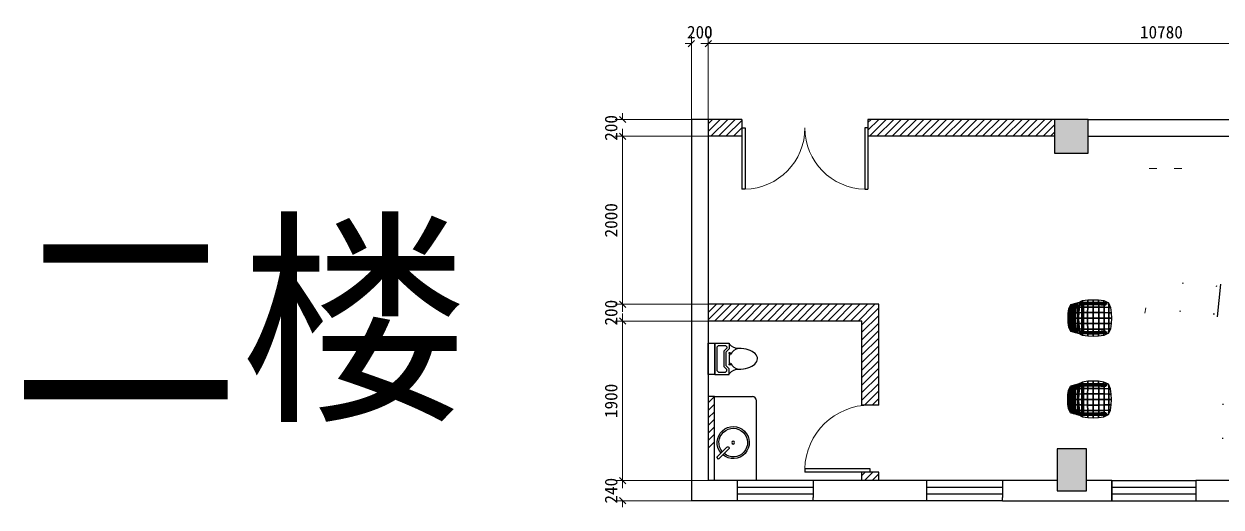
# Model space of a CAD drawing. Header units: millimetres. Extents: x 31518 to 88853, y -87450 to 166285.
# Drawn here: x 32303 to 46543, y -86051 to -80298 of the extents above; entities that cross this region are included whole.
import ezdxf

# ---------------------------------------------------------------- set-up
doc = ezdxf.new("R2010")
doc.units = ezdxf.units.MM
for name, color, linetype in [('3DSEAT', 7, 'Continuous'), ('J-建筑墙体', 4, 'Continuous'), ('J-建筑柱子', 4, 'Continuous'), ('LVTRY', 6, 'Continuous'), ('P-新建墙体', 6, 'Continuous'), ('P-新建墙体填充', 251, 'Continuous'), ('W-固定洁具', 1, 'Continuous')]:
    doc.layers.add(name, color=color, linetype=linetype)
doc.styles.add('ROMANS', font='SIMHEI_0.TTF')
doc.styles.get("Standard").update_dxf_attribs({"font": 'SimSun.ttf'})
doc.dimstyles.new('60', dxfattribs={"dimscale": 60, "dimtxt": 2.5, "dimasz": 1.25, "dimexe": 1.5, "dimexo": 0, "dimgap": 1, "dimtad": 1, "dimdec": 0, "dimzin": 0, "dimdsep": 46, "dimtxsty": 'ROMANS', "dimblk": 'OBLIQUE', "dimcen": 0, "dimdle": 1.5, "dimclrd": 105, "dimclre": 105, "dimclrt": 112, "dimadec": 0, "dimazin": 0, "dimtfac": 1, "dimtdec": 0, "dimtix": 1, "dimtofl": 0, "dimtmove": 2, "dimatfit": 2, "dimldrblk": 'DOT', "dimfxl": 1.5, "dimtolj": 1, "dimtzin": 0, "dimlwd": 13, "dimlwe": 13, "dimarcsym": 0})
pattern_1 = [(45, (-229443.653, -274861.696), (-44.901281, 44.901281), [])]

# ---------------------------------------------------------------- blocks, each defined once
blk = doc.blocks.new('dsfggjhk')
at = {"layer": 'W-固定洁具', "linetype": 'ByBlock'}
for p, q in [((132039, 30377, 0), (132039, 30309, 0)), ((132207, 30377, 0), (132039, 30377, 0)), ((132207, 30377, 0), (132207, 30007, 0)), ((132072, 30276, 0), (132039, 30309, 0)), ((132072, 30276, 0), (132072, 30108, 0)), ((132072, 30108, 0), (132039, 30074, 0)), ((132039, 30007, 0), (132039, 30074, 0)), ((132207, 30007, 0), (132039, 30007, 0))]:
    blk.add_line(p, q, dxfattribs=at)
at = {"layer": 'W-固定洁具', "color": 250, "linetype": 'ByBlock'}
for p, q in [((132064, 30335, 0), (132081, 30352, 0)), ((132064, 30335, 0), (132064, 30320, 0)), ((132165, 30352, 0), (132081, 30352, 0)), ((132165, 30352, 0), (132182, 30335, 0)), ((132182, 30335, 0), (132182, 30049, 0)), ((132039, 30242, 0), (132020, 30242, 0)), ((132039, 30141, 0), (132039, 30242, 0)), ((132097, 30286, 0), (132064, 30320, 0)), ((132097, 30286, 0), (132097, 30097, 0)), ((132039, 30141, 0), (132020, 30141, 0)), ((132097, 30097, 0), (132064, 30063, 0)), ((132064, 30049, 0), (132064, 30063, 0)), ((132081, 30032, 0), (132064, 30049, 0)), ((132182, 30049, 0), (132165, 30032, 0)), ((132165, 30032, 0), (132081, 30032, 0))]:
    blk.add_line(p, q, dxfattribs=at)
at = {"layer": 'W-固定洁具', "linetype": 'ByBlock'}
blk.add_lwpolyline([(132207, 30377), (132287, 30377), (132287, 30007), (132207, 30007)], close=True, dxfattribs=at)
at = {"layer": 'W-固定洁具', "color": 250, "linetype": 'ByBlock'}
for centre in [(132030, 30259, 0), (132030, 30124, 0)]:
    blk.add_circle(centre, 8.41, dxfattribs=at)
at = {"layer": 'W-固定洁具', "linetype": 'ByBlock'}
for centre, start, end in [((131925, 30468, 0), 269.2921, 318.911), ((131925, 29915, 0), 41.089, 90.7079)]:
    blk.add_arc(centre, 151, start, end, dxfattribs=at)
at = {"layer": 'W-固定洁具', "color": 250, "linetype": 'ByBlock'}
for start, end in [(23.5782, 81.4932), (278.5068, 336.4218)]:
    blk.add_arc((131904, 30192, 0), 126, start, end, dxfattribs=at)
at = {"layer": 'W-固定洁具'}
blk.add_ellipse((131923, 30191, 0), major_axis=(222, 0), ratio=0.559216, start_param=1.549464, end_param=4.713381, dxfattribs=at)
blk = doc.blocks.new('DFDFDFD')
at = {"layer": 'W-固定洁具'}
for p, q in [((241667, 269303), (241645, 269281)), ((241765, 269161), (241645, 269281)), ((241787, 269183), (241667, 269303))]:
    blk.add_line(p, q, dxfattribs=at)
at = {"layer": 'W-固定洁具', "color": 250}
blk.add_circle((241841, 269107), 17, dxfattribs=at)
at = {"layer": 'W-固定洁具'}
blk.add_arc((241841, 269107), 191, 139.6368, 130.3625, dxfattribs=at)
at = {"layer": 'W-固定洁具', "color": 250}
blk.add_arc((241841, 269107), 170, 140.2179, 129.7812, dxfattribs=at)
at = {"layer": 'W-固定洁具'}
blk.add_ellipse((241776, 269172), major_axis=(-15.6, 0), ratio=0.987232, start_param=0.791823, end_param=3.933416, dxfattribs=at)
blk = doc.blocks.new('转轮')
blk.add_line((132, -23, 189), (132, -9, 189))
blk = doc.blocks.new('932-24附柜')
at = {"color": 0, "extrusion": (0, -1, 2e-16)}
blk.add_line((414, 192, 84), (24, 192, 84), dxfattribs=at)
at = {"color": 0, "rotation": 180}
for p in [(184, 624, -180), (822, 624, -180)]:
    blk.add_blockref('转轮', p, dxfattribs=at)
at = {"color": 0, "xscale": -1, "rotation": 180}
blk.add_blockref('转轮', (1234, 624, -180), dxfattribs=at)
at = {"color": 0, "xscale": -1}
for p in [(184, 251, -180), (822, 251, -180)]:
    blk.add_blockref('转轮', p, dxfattribs=at)
at = {"color": 0}
blk.add_blockref('转轮', (1234, 251, -180), dxfattribs=at)
blk = doc.blocks.new('932-24三推柜')
at = {"extrusion": (0, -1, 2e-16)}
blk.add_line((414, 192, 84), (24, 192, 84), dxfattribs=at)
at = {"rotation": 180}
blk.add_blockref('转轮', (184, 624, -180), dxfattribs=at)
at = {"xscale": -1, "rotation": 180}
blk.add_blockref('转轮', (254, 624, -180), dxfattribs=at)
at = {"xscale": -1}
blk.add_blockref('转轮', (184, 251, -180), dxfattribs=at)
blk.add_blockref('转轮', (254, 251, -180))
blk = doc.blocks.new('932-24大班台')
at = {"color": 0, "linetype": 'ByBlock', "lineweight": 0}
blk.add_line((3743, 443, 680), (3807, 431, 680), dxfattribs=at)
blk.add_line((3743, 443, 680), (3807, 431, 680), dxfattribs=at)
for name, p, rotation in [('932-24三推柜', (3655, -606, 0), 354.4987984708787), ('932-24附柜', (2891, -1848, 0), 90)]:
    blk.add_blockref(name, p, dxfattribs=dict(at, rotation=rotation))
blk = doc.blocks.new('3CH8')
at = {"layer": '3DSEAT', "color": 5, "linetype": 'Continuous', "extrusion": (-0.447214, -0.894427, 0), "elevation": 43.9}
blk.add_lwpolyline([(7.4, 38.4), (7.6, 45.1), (1.4, 45.1), (1.4, 38.4)], close=True, dxfattribs=at)
at = {"layer": '3DSEAT', "color": 5, "linetype": 'Continuous', "extrusion": (0.447214, -0.894427, 0), "elevation": 43.6}
blk.add_lwpolyline([(-2, 38.4), (-2, 45.1), (-8.3, 45.1), (-8.1, 38.4)], close=True, dxfattribs=at)
at = {"layer": '3DSEAT', "color": 5, "linetype": 'Continuous'}
mesh = blk.add_polymesh((2, 7), dxfattribs=at)
for k, corner in enumerate([(17.7, -3.8, 38.4), (12.3, -3.3, 41.1), (6, -3.1, 41.9), (-0.4, -3.1, 42.2), (-6.7, -3.1, 41.9), (-13, -3.3, 41.1), (-18.4, -3.8, 38.4), (17.7, -3.8, 38.4), (12.3, -1.1, 38.4), (6, -0.3, 38.4), (-0.4, 0, 38.4), (-6.7, -0.3, 38.4), (-13, -1.1, 38.4), (-18.4, -3.8, 38.4)]):
    mesh.set_mesh_vertex(divmod(k, 7), corner)
mesh = blk.add_polymesh((2, 7), dxfattribs=at)
for k, corner in enumerate([(-18.4, -3.8, 38.4), (-18.9, -9.2, 41.1), (-19, -15.5, 41.9), (-19, -21.8, 42.2), (-19, -28.2, 41.9), (-18.9, -34.5, 41.1), (-18.4, -39.9, 38.4), (-18.4, -3.8, 38.4), (-21.1, -9.2, 38.4), (-22, -15.5, 38.4), (-22.2, -21.8, 38.4), (-22, -28.2, 38.4), (-21.1, -34.5, 38.4), (-18.4, -39.9, 38.4)]):
    mesh.set_mesh_vertex(divmod(k, 7), corner)
mesh = blk.add_polymesh((7, 7), dxfattribs=at)
for k, corner in enumerate([(17.7, -3.8, 38.4), (18.2, -9.2, 41.1), (18.3, -15.5, 41.9), (18.3, -21.8, 42.2), (18.3, -28.2, 41.9), (18.2, -34.5, 41.1), (17.7, -39.9, 38.4), (12.3, -3.3, 41.1), (12.7, -8.8, 43.7), (12.8, -15.2, 44.6), (12.8, -21.8, 44.8), (12.8, -28.4, 44.6), (12.7, -34.9, 43.7), (12.3, -40.3, 41.1), (6, -3.1, 41.9), (6.2, -8.7, 44.6), (6.3, -15.2, 45.4), (6.3, -21.8, 45.7), (6.3, -28.5, 45.4), (6.2, -35, 44.6), (6, -40.5, 41.9), (-0.4, -3.1, 42.2), (-0.4, -8.7, 44.8), (-0.4, -15.2, 45.7), (-0.4, -21.8, 45.9), (-0.4, -28.5, 45.7), (-0.4, -35.1, 44.8), (-0.4, -40.6, 42.2), (-6.7, -3.1, 41.9), (-6.9, -8.7, 44.6), (-7, -15.2, 45.4), (-7, -21.8, 45.7), (-7, -28.5, 45.4), (-6.9, -35, 44.6), (-6.7, -40.5, 41.9), (-13, -3.3, 41.1), (-13.5, -8.8, 43.7), (-13.5, -15.2, 44.6), (-13.5, -21.8, 44.8), (-13.5, -28.4, 44.6), (-13.5, -34.9, 43.7), (-13, -40.3, 41.1), (-18.4, -3.8, 38.4), (-18.9, -9.2, 41.1), (-19, -15.5, 41.9), (-19, -21.8, 42.2), (-19, -28.2, 41.9), (-18.9, -34.5, 41.1), (-18.4, -39.9, 38.4)]):
    mesh.set_mesh_vertex(divmod(k, 7), corner)
at = {"layer": '3DSEAT', "color": 4, "linetype": 'Continuous'}
mesh = blk.add_polymesh((6, 3), dxfattribs=at)
for k, corner in enumerate([(-17, -10.8, 38.4), (-17, -10.8, 36.6), (-17, -10.8, 36.6), (-16.6, -33.2, 38.4), (-16.6, -33.2, 36.6), (-16.6, -33.2, 36.6), (-18.4, -33.2, 38.4), (-18.4, -33.2, 36.6), (-16.6, -33.2, 36.6), (-18.8, -10.9, 38.4), (-18.8, -10.9, 36.6), (-17, -10.8, 36.6), (-18.8, -10.9, 38.4), (-18.8, -10.9, 38.4), (-17, -10.8, 38.4), (-18.4, -33.2, 38.4), (-18.4, -33.2, 38.4), (-16.6, -33.2, 38.4)]):
    mesh.set_mesh_vertex(divmod(k, 3), corner)
mesh = blk.add_polymesh((6, 3), dxfattribs=at)
for k, corner in enumerate([(-16.6, -33.5, 1.8), (-16.6, -33.5), (-16.6, -33.5), (-18.4, -33.5, 1.8), (-18.4, -33.5), (-18.4, -33.5), (-18.4, -6.4, 1.8), (-18.4, -6.4), (-18.4, -33.5), (-16.6, -6.4, 1.8), (-16.6, -6.4), (-16.6, -33.5), (-16.6, -6.4, 1.8), (-16.6, -6.4, 1.8), (-16.6, -33.5, 1.8), (-18.4, -6.4, 1.8), (-18.4, -6.4, 1.8), (-18.4, -33.5, 1.8)]):
    mesh.set_mesh_vertex(divmod(k, 3), corner)
mesh = blk.add_polymesh((2, 11), dxfattribs=at)
for k, corner in enumerate([(-18.4, -7.6, 1.8), (-18.2, -8.3, 1.8), (-17.6, -8.7, 1.8), (-16.9, -8.7, 1.8), (-16.3, -8.3, 1.8), (-16.1, -7.6, 1.8), (-16.3, -6.9, 1.8), (-16.9, -6.5, 1.8), (-17.6, -6.5, 1.8), (-18.2, -6.9, 1.8), (-18.4, -7.6, 1.8), (-18.4, -12.3, 36.6), (-18.2, -12.9, 36.6), (-17.6, -13.3, 36.6), (-16.9, -13.3, 36.6), (-16.3, -12.9, 36.6), (-16.1, -12.3, 36.6), (-16.3, -11.5, 36.6), (-16.9, -11.1, 36.6), (-17.6, -11.1, 36.6), (-18.2, -11.5, 36.6), (-18.4, -12.3, 36.6)]):
    mesh.set_mesh_vertex(divmod(k, 11), corner)
mesh = blk.add_polymesh((2, 11), dxfattribs=at)
for k, corner in enumerate([(15.4, -7.5, 1.8), (15.5, -8.2, 1.8), (16.2, -8.7, 1.8), (16.9, -8.7, 1.8), (17.4, -8.2, 1.8), (17.7, -7.5, 1.8), (17.4, -6.8, 1.8), (16.9, -6.4, 1.8), (16.2, -6.4, 1.8), (15.5, -6.8, 1.8), (15.4, -7.5, 1.8), (15.4, -12.2, 36.6), (15.5, -12.8, 36.6), (16.2, -13.3, 36.6), (16.9, -13.3, 36.6), (17.4, -12.8, 36.6), (17.7, -12.2, 36.6), (17.4, -11.5, 36.6), (16.9, -11, 36.6), (16.2, -11, 36.6), (15.5, -11.5, 36.6), (15.4, -12.2, 36.6)]):
    mesh.set_mesh_vertex(divmod(k, 11), corner)
mesh = blk.add_polymesh((6, 3), dxfattribs=at)
for k, corner in enumerate([(17.3, -11.2, 38.4), (17.3, -11.2, 36.6), (17.3, -11.2, 36.6), (17.7, -33.5, 38.4), (17.7, -33.5, 36.6), (17.7, -33.5, 36.6), (15.9, -33.5, 38.4), (15.9, -33.5, 36.6), (17.7, -33.5, 36.6), (15.5, -11.2, 38.4), (15.5, -11.2, 36.6), (17.3, -11.2, 36.6), (15.5, -11.2, 38.4), (15.5, -11.2, 38.4), (17.3, -11.2, 38.4), (15.9, -33.5, 38.4), (15.9, -33.5, 38.4), (17.7, -33.5, 38.4)]):
    mesh.set_mesh_vertex(divmod(k, 3), corner)
mesh = blk.add_polymesh((6, 3), dxfattribs=at)
for k, corner in enumerate([(17.7, -33.5, 1.8), (17.7, -33.5), (17.7, -33.5), (15.9, -33.5, 1.8), (15.9, -33.5), (15.9, -33.5), (15.9, -6.4, 1.8), (15.9, -6.4), (15.9, -33.5), (17.7, -6.4, 1.8), (17.7, -6.4), (17.7, -33.5), (17.7, -6.4, 1.8), (17.7, -6.4, 1.8), (17.7, -33.5, 1.8), (15.9, -6.4, 1.8), (15.9, -6.4, 1.8), (15.9, -33.5, 1.8)]):
    mesh.set_mesh_vertex(divmod(k, 3), corner)
at = {"layer": '3DSEAT', "color": 5, "linetype": 'Continuous'}
mesh = blk.add_polymesh((2, 7), dxfattribs=at)
for k, corner in enumerate([(17.7, -3.8, 38.4), (20.4, -9.2, 38.4), (21.3, -15.5, 38.4), (21.5, -21.8, 38.4), (21.3, -28.2, 38.4), (20.4, -34.5, 38.4), (17.7, -39.9, 38.4), (17.7, -3.8, 38.4), (18.2, -9.2, 41.1), (18.3, -15.5, 41.9), (18.3, -21.8, 42.2), (18.3, -28.2, 41.9), (18.2, -34.5, 41.1), (17.7, -39.9, 38.4)]):
    mesh.set_mesh_vertex(divmod(k, 7), corner)
mesh = blk.add_polymesh((2, 7), dxfattribs=at)
for k, corner in enumerate([(-18.4, -39.9, 45.1), (-19.4, -36.2, 49.8), (-19.6, -35.6, 56), (-19.1, -37.1, 62.1), (-18.4, -39.8, 67.8), (-17.5, -43.4, 72.9), (-16.1, -48.7, 75.8), (-18.4, -39.9, 45.1), (-18.1, -41.4, 50.3), (-17.6, -42.9, 55.4), (-17.2, -44.3, 60.5), (-16.9, -45.8, 65.6), (-16.4, -47.2, 70.7), (-16.1, -48.7, 75.8)]):
    mesh.set_mesh_vertex(divmod(k, 7), corner)
mesh = blk.add_polymesh((7, 7), dxfattribs=at)
for k, corner in enumerate([(-16.1, -48.7, 75.8), (-11.2, -51.1, 75.8), (-5.8, -51.8, 75.8), (-0.4, -52, 75.8), (5.1, -51.8, 75.8), (10.5, -51.1, 75.8), (15.4, -48.7, 75.8), (-17.5, -43.4, 72.9), (-12.4, -45.9, 72.9), (-6.4, -46.6, 72.9), (-0.4, -46.8, 72.9), (5.8, -46.6, 72.9), (11.7, -45.9, 72.9), (16.8, -43.4, 72.9), (-18.4, -39.8, 67.8), (-13.1, -42.3, 67.8), (-6.9, -43.1, 67.8), (-0.4, -43.2, 67.8), (6.1, -43.1, 67.8), (12.4, -42.3, 67.8), (17.7, -39.8, 67.8), (-19.1, -37.1, 62.1), (-13.6, -39.6, 62.1), (-7.1, -40.4, 62.1), (-0.4, -40.6, 62.1), (6.4, -40.4, 62.1), (12.9, -39.6, 62.1), (18.5, -37.1, 62.1), (-19.6, -35.6, 56), (-13.9, -38.3, 56), (-7.2, -39.1, 56), (-0.4, -39.3, 56), (6.5, -39.1, 56), (13.2, -38.3, 56), (18.9, -35.6, 56), (-19.4, -36.2, 49.8), (-13.7, -38.9, 49.8), (-7.1, -39.8, 49.8), (-0.4, -40, 49.8), (6.4, -39.8, 49.8), (13, -38.9, 49.8), (18.7, -36.2, 49.8), (-18.4, -39.9, 45.1), (-12.8, -42.7, 45.1), (-6.6, -43.5, 45.1), (-0.4, -43.8, 45.1), (5.9, -43.5, 45.1), (12.1, -42.7, 45.1), (17.7, -39.9, 45.1)]):
    mesh.set_mesh_vertex(divmod(k, 7), corner)
at = {"layer": '3DSEAT', "color": 4, "linetype": 'Continuous'}
mesh = blk.add_polymesh((6, 3), dxfattribs=at)
for k, corner in enumerate([(17.7, -33.5, 1.8), (17.7, -33.5), (17.7, -33.5), (17.7, -35.3, 1.8), (17.7, -35.3), (17.7, -35.3), (-18.4, -35.3, 1.8), (-18.4, -35.3), (17.7, -35.3), (-18.4, -33.5, 1.8), (-18.4, -33.5), (17.7, -33.5), (-18.4, -33.5, 1.8), (-18.4, -33.5, 1.8), (17.7, -33.5, 1.8), (-18.4, -35.3, 1.8), (-18.4, -35.3, 1.8), (17.7, -35.3, 1.8)]):
    mesh.set_mesh_vertex(divmod(k, 3), corner)
at = {"layer": '3DSEAT', "color": 5, "linetype": 'Continuous'}
mesh = blk.add_polymesh((2, 7), dxfattribs=at)
for k, corner in enumerate([(17.7, -39.9, 38.4), (12.3, -40.3, 41.1), (6, -40.5, 41.9), (-0.4, -40.6, 42.2), (-6.7, -40.5, 41.9), (-13, -40.3, 41.1), (-18.4, -39.9, 38.4), (17.7, -39.9, 38.4), (12.3, -42.6, 38.4), (6, -43.5, 38.4), (-0.4, -43.7, 38.4), (-6.7, -43.5, 38.4), (-13, -42.6, 38.4), (-18.4, -39.9, 38.4)]):
    mesh.set_mesh_vertex(divmod(k, 7), corner)
mesh = blk.add_polymesh((7, 7), dxfattribs=at)
for k, corner in enumerate([(15.4, -48.7, 75.8), (15.8, -47.2, 70.7), (16.2, -45.8, 65.6), (16.5, -44.3, 60.5), (16.9, -42.9, 55.4), (17.3, -41.4, 50.3), (17.7, -39.9, 45.1), (10.5, -51.1, 75.8), (10.7, -49.6, 70.7), (11, -48.2, 65.6), (11.3, -46.8, 60.5), (11.6, -45.5, 55.4), (11.8, -44.1, 50.3), (12.1, -42.7, 45.1), (5.1, -51.8, 75.8), (5.2, -50.4, 70.7), (5.4, -49, 65.6), (5.5, -47.7, 60.5), (5.6, -46.3, 55.4), (5.7, -45, 50.3), (5.9, -43.5, 45.1), (-0.4, -52, 75.8), (-0.4, -50.6, 70.7), (-0.4, -49.2, 65.6), (-0.4, -47.8, 60.5), (-0.4, -46.6, 55.4), (-0.4, -45.1, 50.3), (-0.4, -43.8, 45.1), (-5.8, -51.8, 75.8), (-6, -50.4, 70.7), (-6, -49, 65.6), (-6.2, -47.7, 60.5), (-6.3, -46.3, 55.4), (-6.4, -45, 50.3), (-6.6, -43.5, 45.1), (-11.2, -51.1, 75.8), (-11.5, -49.6, 70.7), (-11.7, -48.2, 65.6), (-12, -46.8, 60.5), (-12.3, -45.5, 55.4), (-12.5, -44.1, 50.3), (-12.8, -42.7, 45.1), (-16.1, -48.7, 75.8), (-16.4, -47.2, 70.7), (-16.9, -45.8, 65.6), (-17.2, -44.3, 60.5), (-17.6, -42.9, 55.4), (-18.1, -41.4, 50.3), (-18.4, -39.9, 45.1)]):
    mesh.set_mesh_vertex(divmod(k, 7), corner)
mesh = blk.add_polymesh((2, 7), dxfattribs=at)
for k, corner in enumerate([(15.4, -48.7, 75.8), (15.8, -47.2, 70.7), (16.2, -45.8, 65.6), (16.5, -44.3, 60.5), (16.9, -42.9, 55.4), (17.3, -41.4, 50.3), (17.7, -39.9, 45.1), (15.4, -48.7, 75.8), (16.8, -43.4, 72.9), (17.7, -39.8, 67.8), (18.5, -37.1, 62.1), (18.9, -35.6, 56), (18.7, -36.2, 49.8), (17.7, -39.9, 45.1)]):
    mesh.set_mesh_vertex(divmod(k, 7), corner)
blk = doc.blocks.new('71012（茶水柜）')
at = {"color": 5, "lineweight": 0, "extrusion": (0, -1, 2e-16)}
for p, q in [((562, 42, 467), (504, 42, 402)), ((562, 42, 657), (504, 42, 593)), ((593, 42, 467), (508, 42, 372)), ((593, 42, 657), (508, 42, 562)), ((596, 42, 436), (539, 42, 372)), ((596, 42, 627), (539, 42, 562)), ((859, 42, 467), (802, 42, 402)), ((859, 42, 657), (802, 42, 593)), ((890, 42, 467), (805, 42, 372)), ((890, 42, 657), (805, 42, 562)), ((894, 42, 436), (836, 42, 372)), ((894, 42, 627), (836, 42, 562))]:
    blk.add_line(p, q, dxfattribs=at)
blk = doc.blocks.new('_Oblique')
at = {"color": 0, "linetype": 'ByBlock', "lineweight": -2}
blk.add_line((-0.5, -0.5), (0.5, 0.5), dxfattribs=at)
blk = doc.blocks.new('*D97')
at = {"color": 105, "lineweight": 13, "transparency": 16777216}
for p, q in [((40243, -81436), (40243, -80442)), ((40443, -85736), (40443, -80442)), ((40243, -80532), (40168, -80532)), ((40443, -80532), (40518, -80532))]:
    blk.add_line(p, q, dxfattribs=at)
at = {"layer": 'Defpoints', "color": 0, "transparency": 16777216}
for p in [(40443, -80532), (40243, -81436), (40443, -85736)]:
    blk.add_point(p, dxfattribs=at)
at = {"color": 105, "lineweight": 13, "transparency": 16777216, "xscale": 75, "yscale": 75, "zscale": 75}
blk.add_blockref('_Oblique', (40243, -80532), dxfattribs=at)
at = {"color": 105, "lineweight": 13, "transparency": 16777216, "xscale": 75, "yscale": 75, "zscale": 75, "rotation": 180}
blk.add_blockref('_Oblique', (40443, -80532), dxfattribs=at)
at = {"color": 112, "transparency": 16777216, "insert": (40343, -80397), "char_height": 150, "attachment_point": 5, "style": 'ROMANS'}
blk.add_mtext('\\A1;200', dxfattribs=at)
blk = doc.blocks.new('_Dot')
at = {"color": 0, "linetype": 'ByBlock', "lineweight": -2}
blk.add_line((-0.5, 0), (-1, 0), dxfattribs=at)
at = {"color": 0, "linetype": 'ByBlock', "const_width": 0.5}
blk.add_lwpolyline([(-0.25, 0, 1), (0.25, 0, 1)], format="xyb", close=True, dxfattribs=at)
blk = doc.blocks.new('*D98')
at = {"color": 105, "lineweight": 13, "transparency": 16777216}
for p, q in [((40443, -85736), (40443, -80442)), ((40443, -81436), (40443, -80442)), ((40443, -80532), (40368, -80532)), ((40443, -80532), (40518, -80532))]:
    blk.add_line(p, q, dxfattribs=at)
at = {"layer": 'Defpoints', "color": 0, "transparency": 16777216}
for p in [(40443, -80532), (40443, -81436), (40443, -85736)]:
    blk.add_point(p, dxfattribs=at)
at = {"color": 105, "lineweight": 13, "transparency": 16777216, "xscale": 75, "yscale": 75, "zscale": 75}
blk.add_blockref('_Oblique', (40443, -80532), dxfattribs=at)
at = {"color": 105, "lineweight": 13, "transparency": 16777216, "xscale": 75, "yscale": 75, "zscale": 75, "rotation": 180}
blk.add_blockref('_Oblique', (40443, -80532), dxfattribs=at)
at = {"color": 112, "transparency": 16777216, "insert": (40443, -80397), "char_height": 150, "attachment_point": 5, "style": 'ROMANS'}
blk.add_mtext('\\A1;0', dxfattribs=at)
blk = doc.blocks.new('*D99')
at = {"color": 105, "lineweight": 13, "transparency": 16777216}
for p, q in [((40443, -81436), (40443, -80442)), ((51223, -82836), (51223, -80442)), ((40353, -80532), (51313, -80532))]:
    blk.add_line(p, q, dxfattribs=at)
at = {"layer": 'Defpoints', "color": 0, "transparency": 16777216}
for p in [(51223, -80532), (40443, -81436), (51223, -82836)]:
    blk.add_point(p, dxfattribs=at)
at = {"color": 105, "lineweight": 13, "transparency": 16777216, "xscale": 75, "yscale": 75, "zscale": 75, "rotation": 180}
blk.add_blockref('_Oblique', (40443, -80532), dxfattribs=at)
at = {"color": 105, "lineweight": 13, "transparency": 16777216, "xscale": 75, "yscale": 75, "zscale": 75}
blk.add_blockref('_Oblique', (51223, -80532), dxfattribs=at)
at = {"color": 112, "transparency": 16777216, "insert": (45833, -80397), "char_height": 150, "attachment_point": 5, "style": 'ROMANS'}
blk.add_mtext('\\A1;10780', dxfattribs=at)
blk = doc.blocks.new('*D101')
at = {"color": 105, "lineweight": 13, "transparency": 16777216}
for p, q in [((39424, -85736), (39424, -85661)), ((40793, -85736), (39334, -85736)), ((40243, -85976), (39334, -85976)), ((39424, -85976), (39424, -86051))]:
    blk.add_line(p, q, dxfattribs=at)
at = {"layer": 'Defpoints', "color": 0, "transparency": 16777216}
for p in [(39424, -85736), (40793, -85736), (40243, -85976)]:
    blk.add_point(p, dxfattribs=at)
at = {"color": 105, "lineweight": 13, "transparency": 16777216, "xscale": 75, "yscale": 75, "zscale": 75}
for p, rotation in [((39424, -85736), 270), ((39424, -85976), 90)]:
    blk.add_blockref('_Oblique', p, dxfattribs=dict(at, rotation=rotation))
at = {"color": 112, "transparency": 16777216, "insert": (39288, -85856), "char_height": 150, "attachment_point": 5, "rotation": 90, "style": 'ROMANS'}
blk.add_mtext('\\A1;240', dxfattribs=at)
blk = doc.blocks.new('*D102')
at = {"color": 105, "lineweight": 13, "transparency": 16777216}
for p, q in [((42270, -83836), (39334, -83836)), ((39424, -83746), (39424, -85826)), ((40443, -85736), (39334, -85736))]:
    blk.add_line(p, q, dxfattribs=at)
at = {"layer": 'Defpoints', "color": 0, "transparency": 16777216}
for p in [(42270, -83836), (39424, -85736), (40443, -85736)]:
    blk.add_point(p, dxfattribs=at)
at = {"color": 105, "lineweight": 13, "transparency": 16777216, "xscale": 75, "yscale": 75, "zscale": 75}
for p, rotation in [((39424, -83836), 90), ((39424, -85736), 270)]:
    blk.add_blockref('_Oblique', p, dxfattribs=dict(at, rotation=rotation))
at = {"color": 112, "transparency": 16777216, "insert": (39288, -84786), "char_height": 150, "attachment_point": 5, "rotation": 90, "style": 'ROMANS'}
blk.add_mtext('\\A1;1900', dxfattribs=at)
blk = doc.blocks.new('*D103')
at = {"color": 105, "lineweight": 13, "transparency": 16777216}
for p, q in [((39424, -83636), (39424, -83561)), ((42470, -83636), (39334, -83636)), ((40443, -83836), (39334, -83836)), ((39424, -83836), (39424, -83911))]:
    blk.add_line(p, q, dxfattribs=at)
at = {"layer": 'Defpoints', "color": 0, "transparency": 16777216}
for p in [(42470, -83636), (39424, -83836), (40443, -83836)]:
    blk.add_point(p, dxfattribs=at)
at = {"color": 105, "lineweight": 13, "transparency": 16777216, "xscale": 75, "yscale": 75, "zscale": 75}
for p, rotation in [((39424, -83636), 270), ((39424, -83836), 90)]:
    blk.add_blockref('_Oblique', p, dxfattribs=dict(at, rotation=rotation))
at = {"color": 112, "transparency": 16777216, "insert": (39288, -83736), "char_height": 150, "attachment_point": 5, "rotation": 90, "style": 'ROMANS'}
blk.add_mtext('\\A1;200', dxfattribs=at)
blk = doc.blocks.new('*D104')
at = {"color": 105, "lineweight": 13, "transparency": 16777216}
for p, q in [((39424, -81546), (39424, -83726)), ((40843, -81636), (39334, -81636)), ((40443, -83636), (39334, -83636))]:
    blk.add_line(p, q, dxfattribs=at)
at = {"layer": 'Defpoints', "color": 0, "transparency": 16777216}
for p in [(40843, -81636), (39424, -83636), (40443, -83636)]:
    blk.add_point(p, dxfattribs=at)
at = {"color": 105, "lineweight": 13, "transparency": 16777216, "xscale": 75, "yscale": 75, "zscale": 75}
for p, rotation in [((39424, -81636), 90), ((39424, -83636), 270)]:
    blk.add_blockref('_Oblique', p, dxfattribs=dict(at, rotation=rotation))
at = {"color": 112, "transparency": 16777216, "insert": (39288, -82636), "char_height": 150, "attachment_point": 5, "rotation": 90, "style": 'ROMANS'}
blk.add_mtext('\\A1;2000', dxfattribs=at)
blk = doc.blocks.new('*D105')
at = {"color": 105, "lineweight": 13, "transparency": 16777216}
for p, q in [((40843, -81436), (39334, -81436)), ((39424, -81436), (39424, -81361)), ((40443, -81636), (39334, -81636)), ((39424, -81636), (39424, -81711))]:
    blk.add_line(p, q, dxfattribs=at)
at = {"layer": 'Defpoints', "color": 0, "transparency": 16777216}
for p in [(40843, -81436), (39424, -81636), (40443, -81636)]:
    blk.add_point(p, dxfattribs=at)
at = {"color": 105, "lineweight": 13, "transparency": 16777216, "xscale": 75, "yscale": 75, "zscale": 75}
for p, rotation in [((39424, -81436), 270), ((39424, -81636), 90)]:
    blk.add_blockref('_Oblique', p, dxfattribs=dict(at, rotation=rotation))
at = {"color": 112, "transparency": 16777216, "insert": (39288, -81536), "char_height": 150, "attachment_point": 5, "rotation": 90, "style": 'ROMANS'}
blk.add_mtext('\\A1;200', dxfattribs=at)

msp = doc.modelspace()

# ---------------------------------------------------------------- hatches: boundary and pattern name
at = {"layer": 'J-建筑柱子'}
for points in [[(44962.3, -81435.6), (44562.3, -81435.6), (44562.3, -81835.6), (44962.3, -81835.6)], [(44942.5, -85356.8), (44592.5, -85356.8), (44592.5, -85856.8), (44942.5, -85856.8)]]:
    msp.add_hatch(color=256, dxfattribs=at).paths.add_polyline_path(points)
at = {"layer": 'P-新建墙体填充'}
h = msp.add_hatch(dxfattribs=at)
h.set_pattern_fill('ANSI31', color=256, scale=20, style=0)
h.set_pattern_definition(pattern_1)
h.paths.add_polyline_path([(44562.3, -81435.6), (42342.5, -81435.6), (42342.5, -81535.6), (44562.3, -81535.6)])
h.paths.add_polyline_path([(44562.3, -81535.6), (42342.5, -81535.6), (42342.5, -81635.6), (44562.3, -81635.6)])
h.paths.add_polyline_path([(40842.5, -81435.6), (40442.5, -81435.6), (40442.5, -81635.6), (40842.5, -81635.6)])
h = msp.add_hatch(dxfattribs=at)
h.set_pattern_fill('ANSI31', color=256, scale=20, style=0)
h.set_pattern_definition(pattern_1)
h.paths.add_polyline_path([(42470.4, -83635.6), (40442.5, -83635.6), (40442.5, -83835.6), (42270.4, -83835.6), (42270.4, -84835.6), (42470.4, -84835.6)])
h.paths.add_polyline_path([(42470.4, -85635.6), (42270.4, -85635.6), (42270.4, -85735.6), (42370.4, -85735.6), (42470.4, -85735.6)])
h = msp.add_hatch(dxfattribs=at)
h.set_pattern_fill('ANSI31', color=256, scale=20, style=0)
h.set_pattern_definition(pattern_1)
h.paths.add_polyline_path([(40517.3, -84735.6), (40442.5, -84735.6), (40442.5, -85135.6), (40517.3, -85135.6)])
h.paths.add_polyline_path([(40517.3, -85135.6), (40442.5, -85135.6), (40442.5, -85155.6), (40442.5, -85356.8), (40517.3, -85356.8)])

# ---------------------------------------------------------------- linework, layer by layer
at = {"color": 4}
for p, q in [((40442.5, -81435.6), (40242.5, -81435.6)), ((40792.5, -85975.6), (40242.5, -85975.6))]:
    msp.add_line(p, q, dxfattribs=at)
for p, q in [((40842.5, -81535.6), (40842.5, -82266.8)), ((40842.5, -81535.6), (40880, -81535.6)), ((40880, -81535.6), (40880, -82266.8)), ((42305, -81535.6), (42305, -82266.8)), ((42342.5, -81535.6), (42305, -81535.6)), ((42342.5, -81535.6), (42342.5, -82266.8)), ((40880, -82266.8), (40842.5, -82266.8)), ((42305, -82266.8), (42342.5, -82266.8)), ((45242.5, -85735.6), (46242.5, -85735.6)), ((45242.5, -85735.6), (45242.5, -85975.6)), ((46242.5, -85815.6), (45242.5, -85815.6)), ((46242.5, -85735.6), (46242.5, -85975.6)), ((46242.5, -85895.6), (45242.5, -85895.6)), ((45242.5, -85975.6), (46242.5, -85975.6))]:
    msp.add_line(p, q)
at = {"extrusion": (0, 0, -1)}
for p, q in [((41590.4, -85595.6), (41590.4, -85635.6)), ((42370.4, -85595.6), (41590.4, -85595.6)), ((42370.4, -85635.6), (41590.4, -85635.6)), ((42370.4, -85635.6), (42370.4, -85595.6)), ((41692.5, -85735.6), (40792.5, -85735.6)), ((40792.5, -85935.6), (40792.5, -85735.6)), ((41692.5, -85815.6), (40792.5, -85815.6)), ((41692.5, -85735.6), (41692.5, -85935.6)), ((43942.5, -85735.6), (43042.5, -85735.6)), ((43942.5, -85815.6), (43042.5, -85815.6)), ((43942.5, -85735.6), (43942.5, -85935.6)), ((41692.5, -85895.6), (40792.5, -85895.6)), ((41692.5, -85975.6), (40792.5, -85975.6)), ((43942.5, -85895.6), (43042.5, -85895.6)), ((43942.5, -85975.6), (43042.5, -85975.6))]:
    msp.add_line(p, q, dxfattribs=at)
at = {"lineweight": 13}
for centre, start, end in [((40861.3, -81535.6), 271.46928, 0), ((42323.8, -81535.6), 180, 268.53072)]:
    msp.add_arc(centre, 731.2, start, end, dxfattribs=at)
at = {"lineweight": 13, "extrusion": (0, 0, -1)}
msp.add_arc((-42370.4, -85615.6), 780, 1.46928, 90, dxfattribs=at)
at = {"layer": 'J-建筑墙体'}
for p, q in [((40242.5, -81435.6), (40242.5, -85975.6)), ((40442.5, -81435.6), (40442.5, -85735.6)), ((44962.3, -81435.6), (50822.5, -81435.6)), ((44962.3, -81635.6), (50822.5, -81635.6)), ((40792.5, -85735.6), (40442.5, -85735.6)), ((40792.5, -85935.6), (40792.5, -85735.6)), ((43042.5, -85735.6), (41692.5, -85735.6)), ((41692.5, -85735.6), (41692.5, -85935.6)), ((43042.5, -85975.6), (43042.5, -85735.6)), ((44592.5, -85735.6), (43942.5, -85735.6)), ((43942.5, -85735.6), (43942.5, -85935.6)), ((45242.5, -85735.6), (44942.5, -85735.6)), ((45242.5, -85975.6), (45242.5, -85735.6)), ((47742.5, -85735.6), (46242.5, -85735.6)), ((46242.5, -85735.6), (46242.5, -85975.6)), ((40792.5, -85975.6), (40792.5, -85935.6)), ((41692.5, -85975.6), (41692.5, -85935.6)), ((43042.5, -85975.6), (41692.5, -85975.6)), ((43942.5, -85975.6), (43942.5, -85935.6)), ((43942.5, -85975.6), (45242.5, -85975.6)), ((46242.5, -85975.6), (47742.5, -85975.6))]:
    msp.add_line(p, q, dxfattribs=at)
at = {"layer": 'J-建筑柱子'}
for p, q in [((44962.3, -81435.6), (44562.3, -81435.6)), ((44562.3, -81435.6), (44562.3, -81835.6)), ((44962.3, -81835.6), (44962.3, -81435.6)), ((44562.3, -81835.6), (44962.3, -81835.6)), ((44942.5, -85356.8), (44592.5, -85356.8)), ((44592.5, -85356.8), (44592.5, -85856.8)), ((44942.5, -85856.8), (44942.5, -85356.8)), ((44592.5, -85856.8), (44942.5, -85856.8))]:
    msp.add_line(p, q, dxfattribs=at)
at = {"layer": 'P-新建墙体'}
for p, q in [((40842.5, -81435.6), (40442.5, -81435.6)), ((40842.5, -81435.6), (40842.5, -81635.6)), ((44562.3, -81435.6), (42342.5, -81435.6)), ((42342.5, -81435.6), (42342.5, -81635.6)), ((40842.5, -81635.6), (40442.5, -81635.6)), ((44562.3, -81635.6), (42342.5, -81635.6)), ((42470.4, -83635.6), (40442.5, -83635.6)), ((42470.4, -84835.6), (42470.4, -83635.6)), ((42270.4, -83835.6), (40442.5, -83835.6)), ((42270.4, -84835.6), (42270.4, -83835.6)), ((40517.3, -84735.6), (40442.5, -84735.6)), ((40517.3, -85735.6), (40517.3, -84735.6)), ((42470.4, -84835.6), (42270.4, -84835.6)), ((42270.4, -85735.6), (42270.4, -85635.6)), ((42470.4, -85635.6), (42270.4, -85635.6)), ((42470.4, -85735.6), (42470.4, -85635.6))]:
    msp.add_line(p, q, dxfattribs=at)
at = {"layer": 'W-固定洁具'}
for p, q in [((40517.3, -84735.6), (40967.3, -84735.6)), ((41017.3, -85735.6), (41017.3, -84785.6))]:
    msp.add_line(p, q, dxfattribs=at)
msp.add_arc((40967.3, -84785.6), 50, 0, 90, dxfattribs=at)

# ---------------------------------------------------------------- block references
msp.add_blockref('71012（茶水柜）', (45182.4, -82062.4, -37.9))
at = {"rotation": 90}
msp.add_blockref('932-24大班台', (46080.5, -87483.8), dxfattribs=at)
at = {"yscale": 10, "zscale": 10, "rotation": 270}
for p, xscale in [((45239.9, -83803.8, 12), 10), ((45239.9, -84765.7, 12), -10)]:
    msp.add_blockref('3CH8', p, dxfattribs=dict(at, xscale=xscale))
at = {"layer": 'LVTRY', "rotation": 180}
msp.add_blockref('dsfggjhk', (172729.4, -54093.9), dxfattribs=at)
at = {"layer": 'W-固定洁具', "xscale": -1, "rotation": 180}
msp.add_blockref('DFDFDFD', (-201101, 183824.1), dxfattribs=at)

# ---------------------------------------------------------------- texts
at = {"color": 2, "insert": (32147.6, -82822.6), "char_height": 2000, "width": 1684222.336, "attachment_point": 1}
msp.add_mtext('二楼', dxfattribs=at)

# ---------------------------------------------------------------- dimensions: what is measured, and where the dimension line sits
at = {"color": 2}
for base, p1, p2, picture, middle in [((40442.5, -80532.4), (40242.5, -81435.6), (40442.5, -85735.6), '*D97', (40342.5, -80396.6)), ((51222.5, -80532.4), (40442.5, -81435.6), (51222.5, -82835.6), '*D99', (45832.5, -80396.6)), ((40442.5057753, -80532.426732), (40442.5057753, -85735.574479), (40442.5057753, -81435.574479), '*D98', (40442.5057753, -80396.5840354))]:
    dim = msp.add_linear_dim(base=base, p1=p1, p2=p2, dimstyle='60', dxfattribs=at)
    dim.commit()
    dim.dimension.update_dxf_attribs({"geometry": picture, "text_midpoint": middle})
for base, p1, p2, picture, middle in [((39423.6, -81635.6), (40842.5, -81435.6), (40442.5, -81635.6), '*D105', (39287.7, -81535.6)), ((39423.6, -83635.6), (40842.5, -81635.6), (40442.5, -83635.6), '*D104', (39287.7, -82635.6)), ((39423.6, -83835.6), (42470.4, -83635.6), (40442.5, -83835.6), '*D103', (39287.7, -83735.6)), ((39423.6, -85735.6), (42270.4, -83835.6), (40442.5, -85735.6), '*D102', (39287.7, -84785.6)), ((39423.6, -85735.6), (40242.5, -85975.6), (40792.5, -85735.6), '*D101', (39287.7, -85855.6))]:
    dim = msp.add_linear_dim(base=base, p1=p1, p2=p2, angle=270, dimstyle='60', dxfattribs=at)
    dim.commit()
    dim.dimension.update_dxf_attribs({"geometry": picture, "text_midpoint": middle})

doc.saveas('drawing.dxf')
